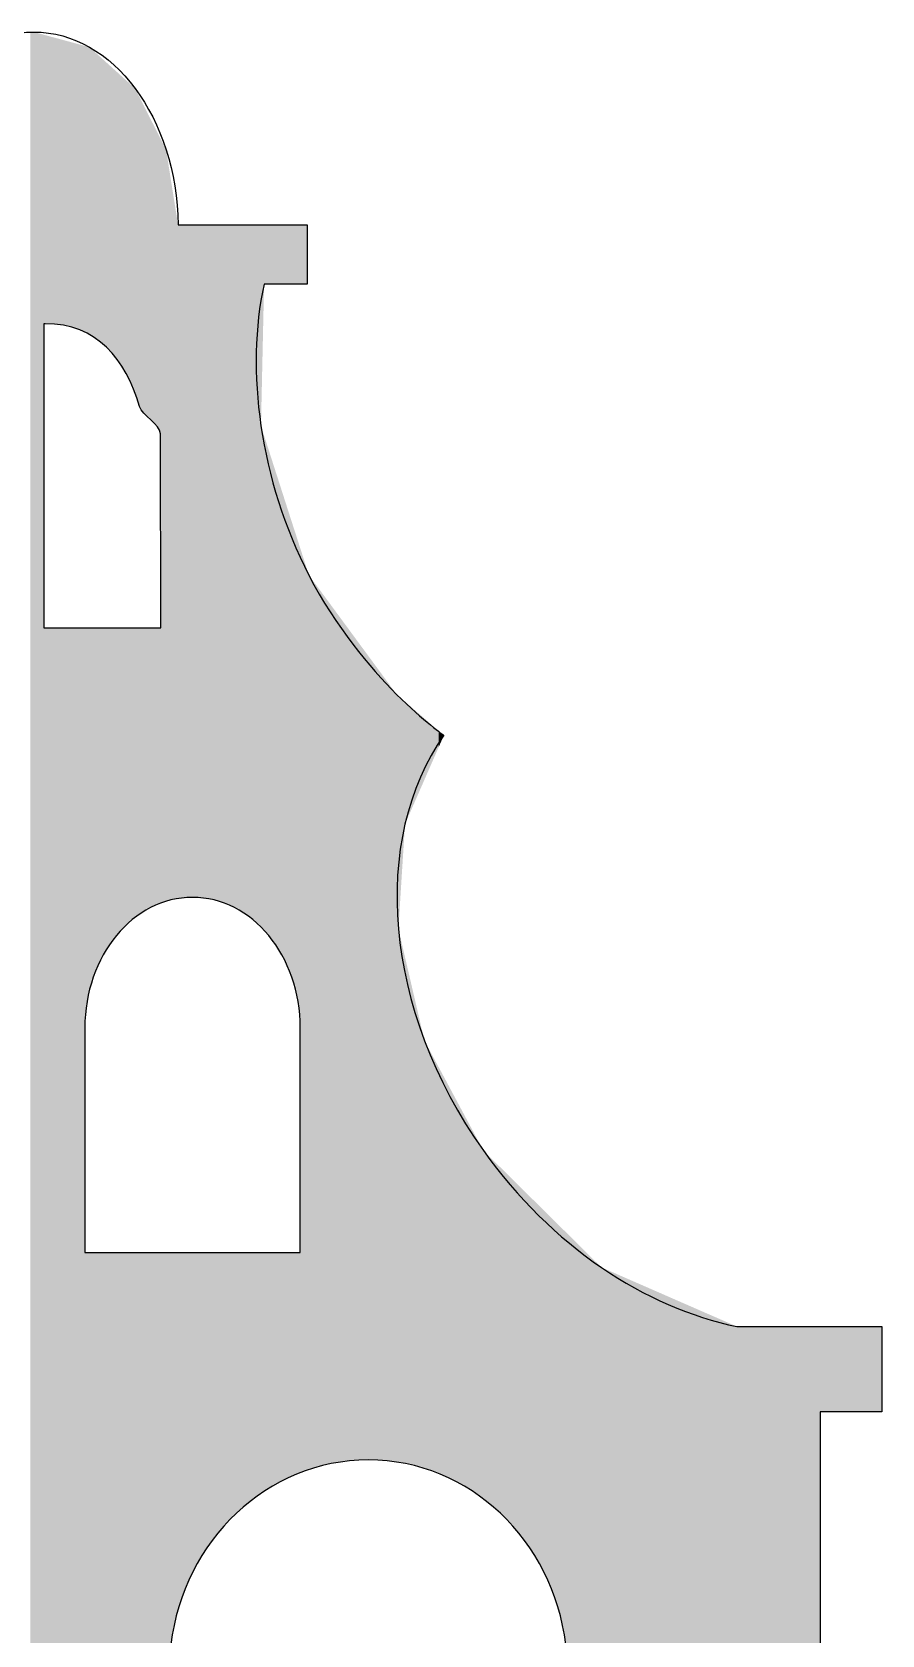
# Model space of a CAD drawing. Extents: x 0 to 46, y 0 to 102.
# Drawn here: x 23.11 to 46.32, y 57.81 to 101.6 of the extents above; entities that cross this region are included whole.
import ezdxf

# ---------------------------------------------------------------- set-up
doc = ezdxf.new("R2010")
doc.units = 0
doc.layers.add('LAYER_1', color=7, linetype='CONTINUOUS')

# ---------------------------------------------------------------- blocks, each defined once
blk = doc.blocks.new('*U1')
at = {"layer": 'LAYER_1', "color": 252}
for points in [[(23.16, 35.143), (23.059, 101.572), (23.16, 101.6)], [(23.059, 35.153), (23.059, 101.572), (23.16, 35.143)], [(23.16, 35.143), (23.16, 101.6), (23.428, 35.116)], [(23.464, 93.632), (23.464, 101.517), (23.929, 93.592)], [(23.929, 93.592), (23.929, 101.391), (23.969, 93.588)], [(23.969, 93.588), (23.969, 101.38), (24.415, 93.461)], [(24.415, 93.461), (24.415, 101.259), (24.55, 93.392)], [(24.55, 93.392), (24.55, 101.222), (24.61, 93.361)], [(24.61, 93.361), (24.61, 101.206), (24.679, 93.325)], [(24.679, 93.325), (24.679, 101.187), (24.698, 93.315)], [(24.698, 93.315), (24.698, 101.169), (24.781, 93.272)], [(24.781, 93.272), (24.781, 101.094), (24.806, 93.259)], [(24.806, 93.259), (24.806, 101.072), (25.053, 93.062)], [(25.053, 93.062), (25.053, 100.848), (25.144, 92.988)], [(25.144, 92.988), (25.144, 100.765), (25.371, 92.728)], [(25.371, 92.728), (25.371, 100.56), (25.412, 92.682)], [(25.412, 92.682), (25.412, 100.523), (25.434, 92.657)], [(25.434, 92.657), (25.434, 100.503), (25.678, 92.271)], [(25.678, 92.271), (25.678, 100.282), (25.847, 91.911)], [(25.847, 91.911), (25.847, 100.128), (25.881, 91.839)], [(25.881, 91.839), (25.881, 100.098), (25.923, 91.719)], [(25.923, 91.719), (25.923, 100.06), (25.954, 91.628)], [(25.954, 91.628), (25.954, 99.997), (26.045, 91.368)], [(26.045, 91.368), (26.045, 99.818), (26.164, 91.186)], [(26.164, 91.186), (26.164, 99.584), (26.347, 91.009)], [(26.347, 91.009), (26.347, 99.221), (26.354, 91.002)], [(26.354, 91.002), (26.354, 99.207), (26.454, 90.898)], [(26.454, 90.898), (26.454, 99.01), (26.533, 90.815)], [(26.533, 90.815), (26.533, 98.853), (26.617, 90.621)], [(26.617, 90.621), (26.617, 98.686), (26.625, 85.326)], [(27.492, 77.959), (27.492, 96.332), (27.501, 77.958)], [(27.501, 77.958), (27.501, 96.332), (27.507, 77.957)], [(27.507, 77.957), (27.507, 96.332), (27.749, 77.928)], [(27.749, 77.928), (27.749, 96.332), (28.031, 77.893)], [(28.031, 77.893), (28.031, 96.332), (28.039, 77.892)], [(28.039, 77.892), (28.039, 96.332), (28.085, 77.887)], [(28.085, 77.887), (28.085, 96.332), (28.346, 77.788)], [(28.346, 77.788), (28.346, 96.332), (28.348, 77.788)], [(28.348, 77.788), (28.348, 96.332), (28.493, 77.733)], [(28.493, 77.733), (28.493, 96.332), (28.506, 77.728)], [(28.506, 77.728), (28.506, 96.332), (28.637, 77.679)], [(28.637, 77.679), (28.637, 96.332), (28.691, 77.643)], [(28.691, 77.643), (28.691, 96.332), (29.064, 77.397)], [(29.064, 77.397), (29.064, 96.332), (29.137, 77.35)], [(29.137, 77.35), (29.137, 96.332), (29.361, 77.125)], [(29.361, 77.125), (29.361, 90.837), (29.446, 77.04)], [(29.446, 77.04), (29.446, 90.573), (29.464, 77.022)], [(29.464, 77.022), (29.464, 90.518), (29.572, 76.914)], [(29.572, 76.914), (29.572, 90.181), (29.888, 76.45)], [(29.888, 76.45), (29.888, 89.197), (29.931, 76.386)], [(29.931, 76.386), (29.931, 89.062), (30.01, 76.209)], [(30.01, 76.209), (30.01, 88.816), (30.202, 75.78)], [(30.202, 75.78), (30.202, 88.217), (30.334, 75.268)], [(30.334, 75.268), (30.334, 87.809), (30.374, 75.11)], [(30.374, 75.11), (30.374, 87.683), (30.434, 74.391)], [(23.428, 35.116), (23.428, 85.326), (23.464, 35.113)], [(23.464, 35.113), (23.464, 85.326), (23.929, 35.066)], [(23.929, 35.066), (23.929, 85.326), (23.969, 35.053)], [(23.969, 35.053), (23.969, 85.326), (24.415, 34.907)], [(24.415, 34.907), (24.415, 85.326), (24.55, 34.863)], [(32.294, 62.587), (32.294, 84.553), (32.431, 62.58)], [(32.431, 62.58), (32.431, 84.367), (32.668, 62.568)], [(32.668, 62.568), (32.668, 84.045), (32.807, 62.561)], [(32.807, 62.561), (32.807, 83.856), (32.96, 62.539)], [(32.96, 62.539), (32.96, 83.647), (33.065, 62.523)], [(33.065, 62.523), (33.065, 83.505), (33.115, 62.515)], [(33.115, 62.515), (33.115, 77.096), (33.294, 62.489)], [(33.294, 62.489), (33.294, 76.328), (33.306, 62.487)], [(33.306, 62.487), (33.306, 76.275), (33.313, 62.485)], [(33.313, 62.485), (33.313, 76.247), (33.73, 62.38)], [(33.73, 62.38), (33.73, 74.455), (33.79, 62.365)], [(33.79, 62.365), (33.79, 74.201), (33.826, 62.352)], [(33.826, 62.352), (33.826, 74.043), (34.218, 62.212)], [(34.218, 62.212), (34.218, 73.312), (34.255, 62.199)], [(34.255, 62.199), (34.255, 73.243), (34.357, 62.152)], [(34.357, 62.152), (34.357, 73.054), (34.701, 61.99)], [(34.701, 61.99), (34.701, 72.411), (34.781, 61.943)], [(34.781, 61.943), (34.781, 72.261), (35.125, 61.741)], [(35.125, 61.741), (35.125, 71.62), (35.425, 61.526)], [(35.425, 61.526), (35.425, 71.061), (35.434, 61.52)], [(35.434, 61.52), (35.434, 71.043), (35.525, 61.454)], [(35.525, 61.454), (35.525, 70.953), (35.898, 61.132)], [(35.898, 61.132), (35.898, 70.583), (36.153, 60.87)], [(36.153, 60.87), (36.153, 70.331), (36.206, 60.815)], [(36.206, 60.815), (36.206, 70.279), (36.244, 60.776)], [(36.244, 60.776), (36.244, 70.241), (36.558, 60.39)], [(36.558, 60.39), (36.558, 69.93), (36.84, 59.974)], [(36.84, 59.974), (36.84, 69.65), (36.978, 59.728)], [(36.978, 59.728), (36.978, 69.514), (37.031, 59.634)], [(37.031, 59.634), (37.031, 69.462), (37.088, 59.532)], [(37.088, 59.532), (37.088, 69.405), (37.298, 59.066)], [(37.298, 59.066), (37.298, 69.197), (37.47, 58.577)], [(37.47, 58.577), (37.47, 69.027), (37.545, 58.286)], [(37.545, 58.286), (37.545, 68.953), (37.601, 58.069)], [(37.601, 58.069), (37.601, 68.897), (37.688, 57.544)], [(37.688, 35.075), (37.688, 68.811), (37.759, 35.066)], [(37.759, 35.066), (37.759, 68.74), (38.403, 34.814)], [(24.55, 34.863), (24.55, 68.26), (24.61, 34.843)], [(24.61, 34.843), (24.61, 68.26), (24.679, 34.821)], [(24.679, 34.821), (24.679, 68.26), (24.698, 34.814)], [(24.698, 34.814), (24.698, 68.26), (24.781, 34.765)], [(24.781, 34.765), (24.781, 68.26), (24.806, 34.75)], [(24.806, 34.75), (24.806, 68.26), (25.053, 34.602)], [(25.053, 34.602), (25.053, 68.26), (25.144, 34.548)], [(25.144, 34.548), (25.144, 68.26), (25.371, 34.412)], [(25.371, 34.412), (25.371, 68.26), (25.412, 34.374)], [(25.412, 34.374), (25.412, 68.26), (25.434, 34.354)], [(25.434, 34.354), (25.434, 68.26), (25.678, 34.129)], [(25.678, 34.129), (25.678, 68.26), (25.847, 33.972)], [(25.847, 33.972), (25.847, 68.26), (25.881, 33.941)], [(25.881, 33.941), (25.881, 68.26), (25.923, 33.903)], [(25.923, 33.903), (25.923, 68.26), (25.954, 33.873)], [(25.954, 33.873), (25.954, 68.26), (26.045, 33.753)], [(26.045, 33.753), (26.045, 68.26), (26.164, 33.597)], [(26.164, 33.597), (26.164, 68.26), (26.347, 33.355)], [(26.347, 33.355), (26.347, 68.26), (26.354, 33.345)], [(26.354, 33.345), (26.354, 68.26), (26.454, 33.214)], [(26.454, 33.214), (26.454, 68.26), (26.533, 33.069)], [(26.533, 33.069), (26.533, 68.26), (26.617, 32.915)], [(26.617, 32.915), (26.617, 68.26), (26.625, 32.901)], [(26.625, 32.901), (26.625, 68.26), (26.77, 32.639)], [(26.77, 32.639), (26.77, 68.26), (26.875, 32.447)], [(26.875, 32.447), (26.875, 68.26), (26.899, 32.377)], [(26.899, 32.377), (26.899, 68.26), (26.901, 32.371)], [(38.403, 34.814), (38.403, 68.103), (38.659, 34.631)], [(38.659, 34.631), (38.659, 67.85), (38.966, 34.412)], [(38.966, 34.412), (38.966, 67.716), (39.454, 33.873)], [(39.454, 33.873), (39.454, 67.502), (39.871, 33.214)], [(39.871, 33.214), (39.871, 67.32), (40.224, 32.447)], [(40.224, 32.447), (40.224, 67.166), (40.516, 31.588)], [(40.516, 31.588), (40.516, 67.038), (40.753, 30.651)], [(40.753, 30.651), (40.753, 66.934), (40.923, 30.289)], [(40.923, 30.289), (40.923, 66.86), (41.198, 29.923)], [(41.198, 29.923), (41.198, 66.74), (41.456, 29.549)], [(41.456, 29.549), (41.456, 66.627), (41.578, 29.164)], [(41.578, 29.164), (41.578, 66.574), (41.589, 18.631)]]:
    blk.add_solid(points, dxfattribs=at)
at = {"layer": 'LAYER_1', "color": 252, "extrusion": (0, 0, -1)}
for points in [[(-23.428, 35.116), (-23.16, 101.6), (-23.428, 101.527)], [(-23.428, 93.629), (-23.428, 101.527), (-23.464, 93.632)], [(-23.464, 93.632), (-23.428, 101.527), (-23.464, 101.517)], [(-23.929, 93.592), (-23.464, 101.517), (-23.929, 101.391)], [(-23.969, 93.588), (-23.929, 101.391), (-23.969, 101.38)], [(-24.415, 93.461), (-23.969, 101.38), (-24.415, 101.259)], [(-24.55, 93.392), (-24.415, 101.259), (-24.55, 101.222)], [(-24.61, 93.361), (-24.55, 101.222), (-24.61, 101.206)], [(-24.679, 93.325), (-24.61, 101.206), (-24.679, 101.187)], [(-24.698, 93.315), (-24.679, 101.187), (-24.698, 101.169)], [(-24.781, 93.272), (-24.698, 101.169), (-24.781, 101.094)], [(-24.806, 93.259), (-24.781, 101.094), (-24.806, 101.072)], [(-25.053, 93.062), (-24.806, 101.072), (-25.053, 100.848)], [(-25.144, 92.988), (-25.053, 100.848), (-25.144, 100.765)], [(-25.371, 92.728), (-25.144, 100.765), (-25.371, 100.56)], [(-25.412, 92.682), (-25.371, 100.56), (-25.412, 100.523)], [(-25.434, 92.657), (-25.412, 100.523), (-25.434, 100.503)], [(-25.678, 92.271), (-25.434, 100.503), (-25.678, 100.282)], [(-25.847, 91.911), (-25.678, 100.282), (-25.847, 100.128)], [(-25.881, 91.839), (-25.847, 100.128), (-25.881, 100.098)], [(-25.923, 91.719), (-25.881, 100.098), (-25.923, 100.06)], [(-25.954, 91.628), (-25.923, 100.06), (-25.954, 99.997)], [(-26.045, 91.368), (-25.954, 99.997), (-26.045, 99.818)], [(-26.164, 91.186), (-26.045, 99.818), (-26.164, 99.584)], [(-26.347, 91.009), (-26.164, 99.584), (-26.347, 99.221)], [(-26.354, 91.002), (-26.347, 99.221), (-26.354, 99.207)], [(-26.454, 90.898), (-26.354, 99.207), (-26.454, 99.01)], [(-26.533, 90.815), (-26.454, 99.01), (-26.533, 98.853)], [(-26.617, 90.621), (-26.533, 98.853), (-26.617, 98.686)], [(-26.625, 85.326), (-26.617, 98.686), (-26.625, 98.671)], [(-26.625, 77.783), (-26.625, 98.671), (-26.77, 77.838)], [(-26.77, 77.838), (-26.625, 98.671), (-26.77, 98.386)], [(-26.77, 77.838), (-26.77, 98.386), (-26.875, 77.877)], [(-26.875, 77.877), (-26.77, 98.386), (-26.875, 97.725)], [(-26.875, 77.877), (-26.875, 97.725), (-26.899, 77.887)], [(-26.899, 77.887), (-26.875, 97.725), (-26.899, 97.571)], [(-26.899, 77.887), (-26.899, 97.571), (-26.901, 77.887)], [(-26.901, 77.887), (-26.899, 97.571), (-26.901, 97.557)], [(-26.901, 77.887), (-26.901, 97.557), (-26.989, 77.898)], [(-26.989, 77.898), (-26.901, 97.557), (-26.989, 97.008)], [(-26.989, 77.898), (-26.989, 97.008), (-27.044, 77.904)], [(-27.044, 77.904), (-26.989, 97.008), (-27.044, 96.661)], [(-27.044, 77.904), (-27.044, 96.661), (-27.096, 77.911)], [(-27.096, 77.911), (-27.044, 96.661), (-27.096, 96.332)], [(-27.096, 77.911), (-27.096, 96.332), (-27.119, 77.913)], [(-27.119, 77.913), (-27.096, 96.332), (-27.119, 96.332)], [(-27.119, 77.913), (-27.119, 96.332), (-27.291, 77.934)], [(-27.291, 77.934), (-27.119, 96.332), (-27.291, 96.332)], [(-27.291, 77.934), (-27.291, 96.332), (-27.492, 77.959)], [(-27.492, 77.959), (-27.291, 96.332), (-27.492, 96.332)], [(-27.501, 77.958), (-27.492, 96.332), (-27.501, 96.332)], [(-27.507, 77.957), (-27.501, 96.332), (-27.507, 96.332)], [(-27.749, 77.928), (-27.507, 96.332), (-27.749, 96.332)], [(-28.031, 77.893), (-27.749, 96.332), (-28.031, 96.332)], [(-28.039, 77.892), (-28.031, 96.332), (-28.039, 96.332)], [(-28.085, 77.887), (-28.039, 96.332), (-28.085, 96.332)], [(-28.346, 77.788), (-28.085, 96.332), (-28.346, 96.332)], [(-28.348, 77.788), (-28.346, 96.332), (-28.348, 96.332)], [(-28.493, 77.733), (-28.348, 96.332), (-28.493, 96.332)], [(-28.506, 77.728), (-28.493, 96.332), (-28.506, 96.332)], [(-28.637, 77.679), (-28.506, 96.332), (-28.637, 96.332)], [(-28.691, 77.643), (-28.637, 96.332), (-28.691, 96.332)], [(-29.064, 77.397), (-28.691, 96.332), (-29.064, 96.332)], [(-29.137, 77.35), (-29.064, 96.332), (-29.137, 96.332)], [(-29.361, 77.125), (-29.137, 96.332), (-29.361, 96.332)], [(-29.361, 90.837), (-29.361, 96.332), (-29.446, 94.712)], [(-29.446, 94.712), (-29.361, 96.332), (-29.446, 96.332)], [(-29.446, 94.712), (-29.446, 96.332), (-29.464, 94.712)], [(-29.464, 94.712), (-29.446, 96.332), (-29.464, 96.332)], [(-29.464, 94.712), (-29.464, 96.332), (-29.572, 94.712)], [(-29.572, 94.712), (-29.464, 96.332), (-29.572, 96.332)], [(-29.572, 94.712), (-29.572, 96.332), (-29.888, 94.712)], [(-29.888, 94.712), (-29.572, 96.332), (-29.888, 96.332)], [(-29.888, 94.712), (-29.888, 96.332), (-29.931, 94.712)], [(-29.931, 94.712), (-29.888, 96.332), (-29.931, 96.332)], [(-29.931, 94.712), (-29.931, 96.332), (-30.01, 94.712)], [(-30.01, 94.712), (-29.931, 96.332), (-30.01, 96.332)], [(-30.01, 94.712), (-30.01, 96.332), (-30.202, 94.712)], [(-30.202, 94.712), (-30.01, 96.332), (-30.202, 96.332)], [(-30.202, 94.712), (-30.202, 96.332), (-30.334, 94.712)], [(-30.334, 94.712), (-30.202, 96.332), (-30.334, 96.332)], [(-30.334, 94.712), (-30.334, 96.332), (-30.374, 94.712)], [(-30.374, 94.712), (-30.334, 96.332), (-30.374, 96.332)], [(-30.374, 94.712), (-30.374, 96.332), (-30.434, 94.712)], [(-30.434, 94.712), (-30.374, 96.332), (-30.434, 96.332)], [(-30.434, 94.712), (-30.434, 96.332), (-30.62, 94.712)], [(-30.62, 94.712), (-30.434, 96.332), (-30.62, 96.332)], [(-29.446, 77.04), (-29.361, 90.837), (-29.446, 90.573)], [(-29.464, 77.022), (-29.446, 90.573), (-29.464, 90.518)], [(-29.572, 76.914), (-29.464, 90.518), (-29.572, 90.181)], [(-29.888, 76.45), (-29.572, 90.181), (-29.888, 89.197)], [(-29.931, 76.386), (-29.888, 89.197), (-29.931, 89.062)], [(-30.01, 76.209), (-29.931, 89.062), (-30.01, 88.816)], [(-30.202, 75.78), (-30.01, 88.816), (-30.202, 88.217)], [(-30.334, 75.268), (-30.202, 88.217), (-30.334, 87.809)], [(-30.374, 75.11), (-30.334, 87.809), (-30.374, 87.683)], [(-30.434, 74.391), (-30.374, 87.683), (-30.434, 87.497)], [(-30.434, 62.235), (-30.434, 87.497), (-30.62, 62.301)], [(-30.62, 62.301), (-30.434, 87.497), (-30.62, 86.915)], [(-30.62, 62.301), (-30.62, 86.915), (-30.669, 62.319)], [(-30.669, 62.319), (-30.62, 86.915), (-30.669, 86.764)], [(-30.669, 62.319), (-30.669, 86.764), (-30.799, 62.365)], [(-30.799, 62.365), (-30.669, 86.764), (-30.799, 86.586)], [(-30.799, 62.365), (-30.799, 86.586), (-31.283, 62.487)], [(-31.283, 62.487), (-30.799, 86.586), (-31.283, 85.929)], [(-31.283, 62.487), (-31.283, 85.929), (-31.595, 62.534)], [(-31.595, 62.534), (-31.283, 85.929), (-31.595, 85.505)], [(-31.595, 62.534), (-31.595, 85.505), (-31.606, 62.535)], [(-31.606, 62.535), (-31.595, 85.505), (-31.606, 85.489)], [(-31.606, 62.535), (-31.606, 85.489), (-31.728, 62.553)], [(-31.728, 62.553), (-31.606, 85.489), (-31.728, 85.324)], [(-23.464, 35.113), (-23.428, 85.326), (-23.464, 85.326)], [(-23.929, 35.066), (-23.464, 85.326), (-23.929, 85.326)], [(-23.969, 35.053), (-23.929, 85.326), (-23.969, 85.326)], [(-24.415, 34.907), (-23.969, 85.326), (-24.415, 85.326)], [(-24.55, 34.863), (-24.415, 85.326), (-24.55, 85.326)], [(-24.55, 74.391), (-24.55, 85.326), (-24.61, 75.11)], [(-24.61, 75.11), (-24.55, 85.326), (-24.61, 85.326)], [(-24.61, 75.11), (-24.61, 85.326), (-24.679, 75.379)], [(-24.679, 75.379), (-24.61, 85.326), (-24.679, 85.326)], [(-24.679, 75.379), (-24.679, 85.326), (-24.698, 75.456)], [(-24.698, 75.456), (-24.679, 85.326), (-24.698, 85.326)], [(-24.698, 75.456), (-24.698, 85.326), (-24.781, 75.78)], [(-24.781, 75.78), (-24.698, 85.326), (-24.781, 85.326)], [(-24.781, 75.78), (-24.781, 85.326), (-24.806, 75.835)], [(-24.806, 75.835), (-24.781, 85.326), (-24.806, 85.326)], [(-24.806, 75.835), (-24.806, 85.326), (-25.053, 76.386)], [(-25.053, 76.386), (-24.806, 85.326), (-25.053, 85.326)], [(-25.053, 76.386), (-25.053, 85.326), (-25.144, 76.521)], [(-25.144, 76.521), (-25.053, 85.326), (-25.144, 85.326)], [(-25.144, 76.521), (-25.144, 85.326), (-25.371, 76.855)], [(-25.371, 76.855), (-25.144, 85.326), (-25.371, 85.326)], [(-25.371, 76.855), (-25.371, 85.326), (-25.412, 76.914)], [(-25.412, 76.914), (-25.371, 85.326), (-25.412, 85.326)], [(-25.412, 76.914), (-25.412, 85.326), (-25.434, 76.936)], [(-25.434, 76.936), (-25.412, 85.326), (-25.434, 85.326)], [(-25.434, 76.936), (-25.434, 85.326), (-25.678, 77.181)], [(-25.678, 77.181), (-25.434, 85.326), (-25.678, 85.326)], [(-25.678, 77.181), (-25.678, 85.326), (-25.847, 77.35)], [(-25.847, 77.35), (-25.678, 85.326), (-25.847, 85.326)], [(-25.847, 77.35), (-25.847, 85.326), (-25.881, 77.372)], [(-25.881, 77.372), (-25.847, 85.326), (-25.881, 85.326)], [(-25.881, 77.372), (-25.881, 85.326), (-25.923, 77.399)], [(-25.923, 77.399), (-25.881, 85.326), (-25.923, 85.326)], [(-25.923, 77.399), (-25.923, 85.326), (-25.954, 77.42)], [(-25.954, 77.42), (-25.923, 85.326), (-25.954, 85.326)], [(-25.954, 77.42), (-25.954, 85.326), (-26.045, 77.48)], [(-26.045, 77.48), (-25.954, 85.326), (-26.045, 85.326)], [(-26.045, 77.48), (-26.045, 85.326), (-26.164, 77.558)], [(-26.164, 77.558), (-26.045, 85.326), (-26.164, 85.326)], [(-26.164, 77.558), (-26.164, 85.326), (-26.347, 77.679)], [(-26.347, 77.679), (-26.164, 85.326), (-26.347, 85.326)], [(-26.347, 77.679), (-26.347, 85.326), (-26.354, 77.681)], [(-26.354, 77.681), (-26.347, 85.326), (-26.354, 85.326)], [(-26.354, 77.681), (-26.354, 85.326), (-26.454, 77.719)], [(-26.454, 77.719), (-26.354, 85.326), (-26.454, 85.326)], [(-26.454, 77.719), (-26.454, 85.326), (-26.533, 77.749)], [(-26.533, 77.749), (-26.454, 85.326), (-26.533, 85.326)], [(-26.533, 77.749), (-26.533, 85.326), (-26.617, 77.781)], [(-26.617, 77.781), (-26.533, 85.326), (-26.617, 85.326)], [(-26.617, 77.781), (-26.617, 85.326), (-26.625, 77.783)], [(-26.625, 77.783), (-26.617, 85.326), (-26.625, 85.326)], [(-31.728, 62.553), (-31.728, 85.324), (-31.782, 62.561)], [(-31.782, 62.561), (-31.728, 85.324), (-31.782, 85.25)], [(-31.782, 62.561), (-31.782, 85.25), (-31.986, 62.572)], [(-31.986, 62.572), (-31.782, 85.25), (-31.986, 84.972)], [(-31.986, 62.572), (-31.986, 84.972), (-32.261, 62.585)], [(-32.261, 62.585), (-31.986, 84.972), (-32.261, 84.599)], [(-32.261, 62.585), (-32.261, 84.599), (-32.294, 62.587)], [(-32.294, 62.587), (-32.261, 84.599), (-32.294, 84.553)], [(-32.431, 62.58), (-32.294, 84.553), (-32.431, 84.367)], [(-32.668, 62.568), (-32.431, 84.367), (-32.668, 84.045)], [(-32.807, 62.561), (-32.668, 84.045), (-32.807, 83.856)], [(-32.96, 62.539), (-32.807, 83.856), (-32.96, 83.647)], [(-33.065, 62.523), (-32.96, 83.647), (-33.065, 83.505)], [(-33.115, 62.515), (-33.065, 83.505), (-33.115, 83.462)], [(-33.115, 77.096), (-33.115, 83.462), (-33.294, 79.957)], [(-33.294, 79.957), (-33.115, 83.462), (-33.294, 83.307)], [(-33.294, 79.957), (-33.294, 83.307), (-33.306, 79.986)], [(-33.306, 79.986), (-33.294, 83.307), (-33.306, 83.296)], [(-33.306, 79.986), (-33.306, 83.296), (-33.313, 80.001)], [(-33.313, 80.001), (-33.306, 83.296), (-33.313, 83.29)], [(-33.313, 80.001), (-33.313, 83.29), (-33.73, 80.955)], [(-33.73, 80.955), (-33.313, 83.29), (-33.73, 82.928)], [(-33.73, 80.955), (-33.73, 82.928), (-33.79, 81.09)], [(-33.79, 81.09), (-33.73, 82.928), (-33.79, 82.877)], [(-33.79, 81.09), (-33.79, 82.877), (-33.826, 81.174)], [(-33.826, 81.174), (-33.79, 82.877), (-33.826, 82.845)], [(-33.826, 81.174), (-33.826, 82.845), (-34.218, 82.07)], [(-34.218, 82.07), (-33.826, 82.845), (-34.218, 82.506)], [(-34.218, 82.07), (-34.218, 82.506), (-34.255, 82.154)], [(-34.255, 82.154), (-34.218, 82.506), (-34.255, 82.473)], [(-34.255, 82.154), (-34.255, 82.473), (-34.357, 82.386)], [(-33.294, 62.489), (-33.115, 77.096), (-33.294, 76.328)], [(-33.306, 62.487), (-33.294, 76.328), (-33.306, 76.275)], [(-33.313, 62.485), (-33.306, 76.275), (-33.313, 76.247)], [(-33.73, 62.38), (-33.313, 76.247), (-33.73, 74.455)], [(-33.79, 62.365), (-33.73, 74.455), (-33.79, 74.201)], [(-33.826, 62.352), (-33.79, 74.201), (-33.826, 74.043)], [(-34.218, 62.212), (-33.826, 74.043), (-34.218, 73.312)], [(-34.255, 62.199), (-34.218, 73.312), (-34.255, 73.243)], [(-34.357, 62.152), (-34.255, 73.243), (-34.357, 73.054)], [(-34.701, 61.99), (-34.357, 73.054), (-34.701, 72.411)], [(-34.781, 61.943), (-34.701, 72.411), (-34.781, 72.261)], [(-35.125, 61.741), (-34.781, 72.261), (-35.125, 71.62)], [(-35.425, 61.526), (-35.125, 71.62), (-35.425, 71.061)], [(-35.434, 61.52), (-35.425, 71.061), (-35.434, 71.043)], [(-35.525, 61.454), (-35.434, 71.043), (-35.525, 70.953)], [(-35.898, 61.132), (-35.525, 70.953), (-35.898, 70.583)], [(-36.153, 60.87), (-35.898, 70.583), (-36.153, 70.331)], [(-36.206, 60.815), (-36.153, 70.331), (-36.206, 70.279)], [(-36.244, 60.776), (-36.206, 70.279), (-36.244, 70.241)], [(-36.558, 60.39), (-36.244, 70.241), (-36.558, 69.93)], [(-36.84, 59.974), (-36.558, 69.93), (-36.84, 69.65)], [(-36.978, 59.728), (-36.84, 69.65), (-36.978, 69.514)], [(-37.031, 59.634), (-36.978, 69.514), (-37.031, 69.462)], [(-37.088, 59.532), (-37.031, 69.462), (-37.088, 69.405)], [(-37.298, 59.066), (-37.088, 69.405), (-37.298, 69.197)], [(-37.47, 58.577), (-37.298, 69.197), (-37.47, 69.027)], [(-37.545, 58.286), (-37.47, 69.027), (-37.545, 68.953)], [(-37.601, 58.069), (-37.545, 68.953), (-37.601, 68.897)], [(-37.688, 57.544), (-37.601, 68.897), (-37.688, 68.811)], [(-37.759, 35.066), (-37.688, 68.811), (-37.759, 68.74)], [(-38.403, 34.814), (-37.759, 68.74), (-38.403, 68.103)], [(-24.61, 34.843), (-24.55, 68.26), (-24.61, 68.26)], [(-24.679, 34.821), (-24.61, 68.26), (-24.679, 68.26)], [(-24.698, 34.814), (-24.679, 68.26), (-24.698, 68.26)], [(-24.781, 34.765), (-24.698, 68.26), (-24.781, 68.26)], [(-24.806, 34.75), (-24.781, 68.26), (-24.806, 68.26)], [(-25.053, 34.602), (-24.806, 68.26), (-25.053, 68.26)], [(-25.144, 34.548), (-25.053, 68.26), (-25.144, 68.26)], [(-25.371, 34.412), (-25.144, 68.26), (-25.371, 68.26)], [(-25.412, 34.374), (-25.371, 68.26), (-25.412, 68.26)], [(-25.434, 34.354), (-25.412, 68.26), (-25.434, 68.26)], [(-25.678, 34.129), (-25.434, 68.26), (-25.678, 68.26)], [(-25.847, 33.972), (-25.678, 68.26), (-25.847, 68.26)], [(-25.881, 33.941), (-25.847, 68.26), (-25.881, 68.26)], [(-25.923, 33.903), (-25.881, 68.26), (-25.923, 68.26)], [(-25.954, 33.873), (-25.923, 68.26), (-25.954, 68.26)], [(-26.045, 33.753), (-25.954, 68.26), (-26.045, 68.26)], [(-26.164, 33.597), (-26.045, 68.26), (-26.164, 68.26)], [(-26.347, 33.355), (-26.164, 68.26), (-26.347, 68.26)], [(-26.354, 33.345), (-26.347, 68.26), (-26.354, 68.26)], [(-26.454, 33.214), (-26.354, 68.26), (-26.454, 68.26)], [(-26.533, 33.069), (-26.454, 68.26), (-26.533, 68.26)], [(-26.617, 32.915), (-26.533, 68.26), (-26.617, 68.26)], [(-26.625, 32.901), (-26.617, 68.26), (-26.625, 68.26)], [(-26.77, 32.639), (-26.625, 68.26), (-26.77, 68.26)], [(-26.875, 32.447), (-26.77, 68.26), (-26.875, 68.26)], [(-26.899, 32.377), (-26.875, 68.26), (-26.899, 68.26)], [(-26.901, 32.371), (-26.899, 68.26), (-26.901, 68.26)], [(-26.901, 57.544), (-26.901, 68.26), (-26.989, 58.069)], [(-26.989, 58.069), (-26.901, 68.26), (-26.989, 68.26)], [(-26.989, 58.069), (-26.989, 68.26), (-27.044, 58.285)], [(-27.044, 58.285), (-26.989, 68.26), (-27.044, 68.26)], [(-27.044, 58.285), (-27.044, 68.26), (-27.096, 58.488)], [(-27.096, 58.488), (-27.044, 68.26), (-27.096, 68.26)], [(-27.096, 58.488), (-27.096, 68.26), (-27.119, 58.577)], [(-27.119, 58.577), (-27.096, 68.26), (-27.119, 68.26)], [(-27.119, 58.577), (-27.119, 68.26), (-27.291, 59.066)], [(-27.291, 59.066), (-27.119, 68.26), (-27.291, 68.26)], [(-27.291, 59.066), (-27.291, 68.26), (-27.492, 59.512)], [(-27.492, 59.512), (-27.291, 68.26), (-27.492, 68.26)], [(-27.492, 59.512), (-27.492, 68.26), (-27.501, 59.532)], [(-27.501, 59.532), (-27.492, 68.26), (-27.501, 68.26)], [(-27.501, 59.532), (-27.501, 68.26), (-27.507, 59.542)], [(-27.507, 59.542), (-27.501, 68.26), (-27.507, 68.26)], [(-27.507, 59.542), (-27.507, 68.26), (-27.749, 59.974)], [(-27.749, 59.974), (-27.507, 68.26), (-27.749, 68.26)], [(-27.749, 59.974), (-27.749, 68.26), (-28.031, 60.39)], [(-28.031, 60.39), (-27.749, 68.26), (-28.031, 68.26)], [(-28.031, 60.39), (-28.031, 68.26), (-28.039, 60.399)], [(-28.039, 60.399), (-28.031, 68.26), (-28.039, 68.26)], [(-28.039, 60.399), (-28.039, 68.26), (-28.085, 60.456)], [(-28.085, 60.456), (-28.039, 68.26), (-28.085, 68.26)], [(-28.085, 60.456), (-28.085, 68.26), (-28.346, 60.776)], [(-28.346, 60.776), (-28.085, 68.26), (-28.346, 68.26)], [(-28.346, 60.776), (-28.346, 68.26), (-28.348, 60.779)], [(-28.348, 60.779), (-28.346, 68.26), (-28.348, 68.26)], [(-28.348, 60.779), (-28.348, 68.26), (-28.493, 60.929)], [(-28.493, 60.929), (-28.348, 68.26), (-28.493, 68.26)], [(-28.493, 60.929), (-28.493, 68.26), (-28.506, 60.942)], [(-28.506, 60.942), (-28.493, 68.26), (-28.506, 68.26)], [(-28.506, 60.942), (-28.506, 68.26), (-28.637, 61.077)], [(-28.637, 61.077), (-28.506, 68.26), (-28.637, 68.26)], [(-28.637, 61.077), (-28.637, 68.26), (-28.691, 61.132)], [(-28.691, 61.132), (-28.637, 68.26), (-28.691, 68.26)], [(-28.691, 61.132), (-28.691, 68.26), (-29.064, 61.454)], [(-29.064, 61.454), (-28.691, 68.26), (-29.064, 68.26)], [(-29.064, 61.454), (-29.064, 68.26), (-29.137, 61.506)], [(-29.137, 61.506), (-29.064, 68.26), (-29.137, 68.26)], [(-29.137, 61.506), (-29.137, 68.26), (-29.361, 61.668)], [(-29.361, 61.668), (-29.137, 68.26), (-29.361, 68.26)], [(-29.361, 61.668), (-29.361, 68.26), (-29.446, 61.729)], [(-29.446, 61.729), (-29.361, 68.26), (-29.446, 68.26)], [(-29.446, 61.729), (-29.446, 68.26), (-29.464, 61.741)], [(-29.464, 61.741), (-29.446, 68.26), (-29.464, 68.26)], [(-29.464, 61.741), (-29.464, 68.26), (-29.572, 61.805)], [(-29.572, 61.805), (-29.464, 68.26), (-29.572, 68.26)], [(-29.572, 61.805), (-29.572, 68.26), (-29.888, 61.99)], [(-29.888, 61.99), (-29.572, 68.26), (-29.888, 68.26)], [(-29.888, 61.99), (-29.888, 68.26), (-29.931, 62.011)], [(-29.931, 62.011), (-29.888, 68.26), (-29.931, 68.26)], [(-29.931, 62.011), (-29.931, 68.26), (-30.01, 62.048)], [(-30.01, 62.048), (-29.931, 68.26), (-30.01, 68.26)], [(-30.01, 62.048), (-30.01, 68.26), (-30.202, 62.138)], [(-30.202, 62.138), (-30.01, 68.26), (-30.202, 68.26)], [(-30.202, 62.138), (-30.202, 68.26), (-30.334, 62.199)], [(-30.334, 62.199), (-30.202, 68.26), (-30.334, 68.26)], [(-30.334, 62.199), (-30.334, 68.26), (-30.374, 62.213)], [(-30.374, 62.213), (-30.334, 68.26), (-30.374, 68.26)], [(-30.374, 62.213), (-30.374, 68.26), (-30.434, 62.235)], [(-30.434, 62.235), (-30.374, 68.26), (-30.434, 68.26)], [(-38.659, 34.631), (-38.403, 68.103), (-38.659, 67.85)], [(-38.966, 34.412), (-38.659, 67.85), (-38.966, 67.716)], [(-39.454, 33.873), (-38.966, 67.716), (-39.454, 67.502)], [(-39.871, 33.214), (-39.454, 67.502), (-39.871, 67.32)], [(-40.224, 32.447), (-39.871, 67.32), (-40.224, 67.166)], [(-40.516, 31.588), (-40.224, 67.166), (-40.516, 67.038)], [(-40.753, 30.651), (-40.516, 67.038), (-40.753, 66.934)], [(-40.923, 30.289), (-40.753, 66.934), (-40.923, 66.86)], [(-41.198, 29.923), (-40.923, 66.86), (-41.198, 66.74)], [(-41.456, 29.549), (-41.198, 66.74), (-41.456, 66.627)], [(-41.578, 29.164), (-41.456, 66.627), (-41.578, 66.574)], [(-41.589, 18.631), (-41.578, 66.574), (-41.589, 66.569)], [(-41.589, 0), (-41.589, 66.569), (-42.362, 0)], [(-42.362, 0), (-41.589, 66.569), (-42.362, 66.232)], [(-42.362, 0), (-42.362, 66.232), (-44.633, 0)], [(-44.633, 0), (-42.362, 66.232), (-44.633, 66.232)], [(-44.633, 63.9), (-44.633, 66.232), (-46.32, 63.9)], [(-46.32, 63.9), (-44.633, 66.232), (-46.32, 66.232)]]:
    blk.add_solid(points, dxfattribs=at)

msp = doc.modelspace()

# ---------------------------------------------------------------- linework, layer by layer
at = {"layer": 'LAYER_1'}
for points, knots in [([(46.32, 66.232), (46.32, 66.232), (42.362, 66.232), (42.362, 66.232), (39.861, 66.747), (37.296, 68.428), (35.434, 71.043), (32.69, 74.9), (32.353, 79.545), (34.357, 82.386), (34.357, 82.386), (32.142, 83.911), (30.669, 86.764), (29.329, 89.361), (28.93, 92.38), (29.446, 94.712), (29.446, 94.712), (30.62, 94.712), (30.62, 94.712), (30.62, 94.712), (30.62, 96.332), (30.62, 96.332), (30.62, 96.332), (30.01, 96.332), (30.01, 96.332), (30.01, 96.332), (27.096, 96.332), (27.096, 96.332), (27.062, 99.249), (25.314, 101.6), (23.16, 101.6), (21.006, 101.6), (19.259, 99.249), (19.224, 96.332), (19.224, 96.332), (16.337, 96.332), (16.337, 96.332), (16.337, 96.332), (15.7, 96.332), (15.7, 96.332), (15.7, 96.332), (15.7, 94.712), (15.7, 94.712), (15.7, 94.712), (16.901, 94.712), (16.901, 94.712), (17.417, 92.38), (17.019, 89.361), (15.678, 86.764), (14.198, 83.897), (12.008, 82.386), (12.008, 82.386), (14.012, 79.545), (13.674, 74.9), (10.93, 71.043), (9.07, 68.429), (6.506, 66.748), (4.006, 66.232), (4.006, 66.232), (0, 66.232), (0, 66.232), (0, 66.232), (0, 63.9), (0, 63.9), (0, 63.9), (1.687, 63.9), (1.687, 63.9), (1.687, 63.9), (1.687, 0), (1.687, 0), (1.687, 0), (14.025, 0), (14.025, 0), (14.025, 0), (14.025, 3.737), (14.025, 3.737), (14.025, 3.737), (32.294, 3.737), (32.294, 3.737), (32.294, 3.737), (32.294, 0), (32.294, 0), (32.294, 0), (44.633, 0), (44.633, 0), (44.633, 0), (44.633, 63.9), (44.633, 63.9), (44.633, 63.9), (46.32, 63.9), (46.32, 63.9), (46.32, 63.9), (46.32, 66.232), (46.32, 66.232)], [0, 0, 0, 0, 1, 1, 1, 2, 2, 2, 3, 3, 3, 4, 4, 4, 5, 5, 5, 6, 6, 6, 7, 7, 7, 8, 8, 8, 9, 9, 9, 10, 10, 10, 11, 11, 11, 12, 12, 12, 13, 13, 13, 14, 14, 14, 15, 15, 15, 16, 16, 16, 17, 17, 17, 18, 18, 18, 19, 19, 19, 20, 20, 20, 21, 21, 21, 22, 22, 22, 23, 23, 23, 24, 24, 24, 25, 25, 25, 26, 26, 26, 27, 27, 27, 28, 28, 28, 29, 29, 29, 30, 30, 30, 31, 31, 31, 31]), ([(23.428, 93.629), (23.44, 93.629), (23.451, 93.632), (23.464, 93.632), (24.893, 93.632), (25.655, 92.67), (26.045, 91.368), (26.118, 91.126), (26.605, 90.884), (26.617, 90.621), (26.617, 90.621), (26.625, 85.326), (26.625, 85.326), (26.625, 85.326), (23.428, 85.326), (23.428, 85.326), (23.428, 85.326), (23.428, 93.629), (23.428, 93.629)], [0, 0, 0, 0, 1, 1, 1, 2, 2, 2, 3, 3, 3, 4, 4, 4, 5, 5, 5, 6, 6, 6, 6]), ([(27.492, 77.959), (29.117, 77.959), (30.434, 76.362), (30.434, 74.391), (30.434, 74.391), (30.434, 68.26), (30.434, 68.26), (30.434, 68.26), (24.55, 68.26), (24.55, 68.26), (24.55, 68.26), (24.55, 74.391), (24.55, 74.391), (24.55, 76.362), (25.867, 77.959), (27.492, 77.959)], [0, 0, 0, 0, 1, 1, 1, 2, 2, 2, 3, 3, 3, 4, 4, 4, 5, 5, 5, 5]), ([(32.294, 62.587), (35.061, 62.587), (37.341, 60.388), (37.688, 57.544), (37.688, 57.544), (26.901, 57.544), (26.901, 57.544), (27.248, 60.388), (29.528, 62.587), (32.294, 62.587)], [0, 0, 0, 0, 1, 1, 1, 2, 2, 2, 3, 3, 3, 3])]:
    msp.add_open_spline(points, degree=3, knots=knots, dxfattribs=at)

# ---------------------------------------------------------------- block references
at = {"layer": 'LAYER_1', "color": 252}
msp.add_blockref('*U1', (0, 0), dxfattribs=at)

doc.saveas('drawing.dxf')
